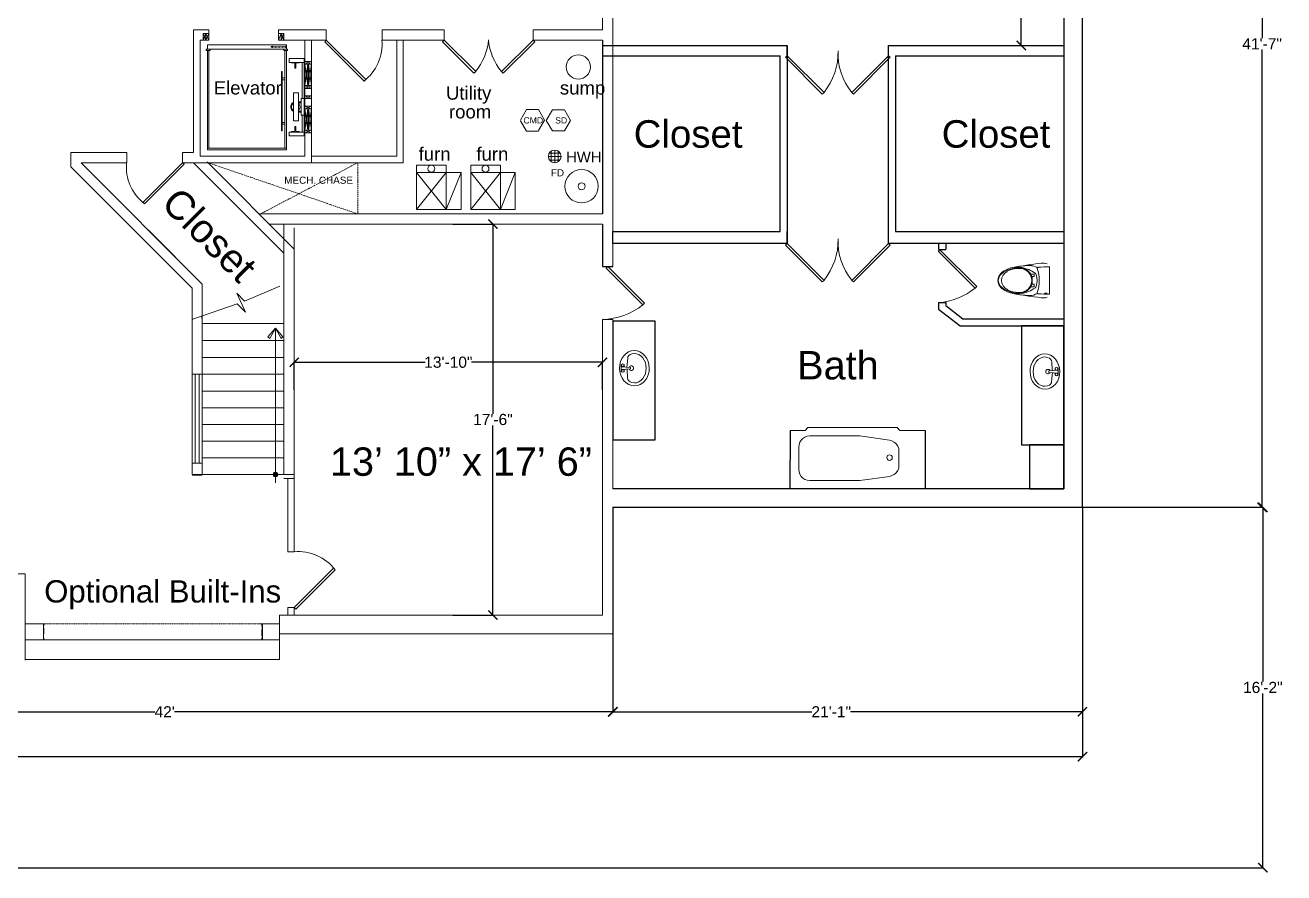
# Model space of a CAD drawing. Header units: inches. Extents: x 38 to 8673, y 1 to 7200.
# Drawn here: x 1551 to 2228, y 3336 to 3793 of the extents above; entities that cross this region are included whole.
import ezdxf

# ---------------------------------------------------------------- set-up
doc = ezdxf.new("R2010")
doc.units = ezdxf.units.IN
doc.header["$MEASUREMENT"] = 0
doc.linetypes.add('ACAD_ISO02W100', pattern=[15, 12, -3])
doc.layers.add('PDF_Layer 2', color=7, linetype='Continuous', true_color=0x221f1f)
doc.styles.add('PDF Arial', font='arial.ttf')
doc.styles.get("Standard").update_dxf_attribs({"font": 'arial.ttf'})
doc.dimstyles.get("Standard").update_dxf_attribs({"dimtxt": 6, "dimasz": 5, "dimexe": 0.18, "dimexo": 0.0625, "dimgap": 0.09, "dimtad": 0, "dimtih": 1, "dimtoh": 1, "dimdec": 0, "dimzin": 0, "dimdsep": 46, "dimlunit": 4, "dimtxsty": 'Standard', "dimblk": 'ARCHTICK', "dimcen": 0.09, "dimclrd": 3, "dimclre": 3, "dimclrt": 1, "dimadec": 0, "dimazin": 0, "dimtfac": 1, "dimtdec": 0, "dimtofl": 0, "dimtmove": 0, "dimatfit": 3, "dimfxl": 100, "dimtolj": 1, "dimtzin": 0, "dimarcsym": 0})

# ---------------------------------------------------------------- blocks, each defined once
blk = doc.blocks.new('_ArchTick')
at = {"color": 0, "linetype": 'ByBlock', "const_width": 0.15}
blk.add_lwpolyline([(-0.5, -0.5), (0.5, 0.5)], dxfattribs=at)
blk = doc.blocks.new('*D119')
at = {"layer": 'Defpoints', "color": 0, "transparency": 16777216}
for p in [(2048.91, 4024.98), (2087.1, 4024.98), (2048.91, 3781.63)]:
    blk.add_point(p, dxfattribs=at)
at = {"layer": 'PDF_Layer 2', "color": 3, "lineweight": -2, "transparency": 16777216}
for p, q in [((2048.97, 4024.98), (2087.28, 4024.98)), ((2087.1, 4024.98), (2087.1, 3906.46)), ((2087.1, 3781.63), (2087.1, 3900.15)), ((2048.97, 3781.63), (2087.28, 3781.63))]:
    blk.add_line(p, q, dxfattribs=at)
at = {"layer": 'PDF_Layer 2', "color": 3, "lineweight": -2, "transparency": 16777216, "xscale": 5, "yscale": 5, "zscale": 5}
for p, rotation in [((2087.1, 4024.98), 90), ((2087.1, 3781.63), 270)]:
    blk.add_blockref('_ArchTick', p, dxfattribs=dict(at, rotation=rotation))
at = {"layer": 'PDF_Layer 2', "color": 1, "transparency": 16777216, "insert": (2087.1, 3903.31), "char_height": 6, "attachment_point": 5}
blk.add_mtext('\\A1;20\'-3"', dxfattribs=at)
blk = doc.blocks.new('*D120')
at = {"layer": 'Defpoints', "color": 0, "transparency": 16777216}
for p in [(1861.53, 3611.06), (1695.53, 3596.22), (1861.53, 3596.22)]:
    blk.add_point(p, dxfattribs=at)
at = {"layer": 'PDF_Layer 2', "color": 3, "lineweight": -2, "transparency": 16777216}
for p, q in [((1695.53, 3596.29), (1695.53, 3611.24)), ((1695.53, 3611.06), (1766.08, 3611.06)), ((1861.53, 3611.06), (1790.97, 3611.06)), ((1861.53, 3596.29), (1861.53, 3611.24))]:
    blk.add_line(p, q, dxfattribs=at)
at = {"layer": 'PDF_Layer 2', "color": 3, "lineweight": -2, "transparency": 16777216, "xscale": 5, "yscale": 5, "zscale": 5, "rotation": 180}
blk.add_blockref('_ArchTick', (1695.53, 3611.06), dxfattribs=at)
at = {"layer": 'PDF_Layer 2', "color": 3, "lineweight": -2, "transparency": 16777216, "xscale": 5, "yscale": 5, "zscale": 5}
blk.add_blockref('_ArchTick', (1861.53, 3611.06), dxfattribs=at)
at = {"layer": 'PDF_Layer 2', "color": 1, "transparency": 16777216, "insert": (1778.53, 3611.06), "char_height": 6, "attachment_point": 5}
blk.add_mtext('\\A1;13\'-10"', dxfattribs=at)
blk = doc.blocks.new('*D121')
at = {"layer": 'Defpoints', "color": 0, "transparency": 16777216}
for p in [(1780.81, 3685.46), (1780.81, 3474.98), (1802.52, 3474.98)]:
    blk.add_point(p, dxfattribs=at)
at = {"layer": 'PDF_Layer 2', "color": 3, "lineweight": -2, "transparency": 16777216}
for p, q in [((1780.87, 3685.46), (1802.7, 3685.46)), ((1802.52, 3685.46), (1802.52, 3583.38)), ((1802.52, 3474.98), (1802.52, 3577.07)), ((1780.87, 3474.98), (1802.7, 3474.98))]:
    blk.add_line(p, q, dxfattribs=at)
at = {"layer": 'PDF_Layer 2', "color": 3, "lineweight": -2, "transparency": 16777216, "xscale": 5, "yscale": 5, "zscale": 5}
for p, rotation in [((1802.52, 3685.46), 90), ((1802.52, 3474.98), 270)]:
    blk.add_blockref('_ArchTick', p, dxfattribs=dict(at, rotation=rotation))
at = {"layer": 'PDF_Layer 2', "color": 1, "transparency": 16777216, "insert": (1802.52, 3580.22), "char_height": 6, "attachment_point": 5}
blk.add_mtext('\\A1;17\'-6"', dxfattribs=at)
blk = doc.blocks.new('*D122')
at = {"layer": 'Defpoints', "color": 0, "transparency": 16777216}
for p in [(1362.96, 3464.98), (1867.17, 3464.92), (1867.17, 3422.91)]:
    blk.add_point(p, dxfattribs=at)
at = {"layer": 'PDF_Layer 2', "color": 3, "lineweight": -2, "transparency": 16777216}
for p, q in [((1362.96, 3464.92), (1362.96, 3422.73)), ((1867.17, 3464.86), (1867.17, 3422.73)), ((1362.96, 3422.91), (1620.44, 3422.91)), ((1867.17, 3422.91), (1631.04, 3422.91))]:
    blk.add_line(p, q, dxfattribs=at)
at = {"layer": 'PDF_Layer 2', "color": 3, "lineweight": -2, "transparency": 16777216, "xscale": 5, "yscale": 5, "zscale": 5, "rotation": 180}
blk.add_blockref('_ArchTick', (1362.96, 3422.91), dxfattribs=at)
at = {"layer": 'PDF_Layer 2', "color": 3, "lineweight": -2, "transparency": 16777216, "xscale": 5, "yscale": 5, "zscale": 5}
blk.add_blockref('_ArchTick', (1867.17, 3422.91), dxfattribs=at)
at = {"layer": 'PDF_Layer 2', "color": 1, "transparency": 16777216, "insert": (1625.74, 3422.91), "char_height": 6, "attachment_point": 5}
blk.add_mtext("\\A1;42'", dxfattribs=at)
blk = doc.blocks.new('*D123')
at = {"layer": 'Defpoints', "color": 0, "transparency": 16777216}
for p in [(1867.05, 3532.98), (2120.03, 3533), (2120.03, 3422.91)]:
    blk.add_point(p, dxfattribs=at)
at = {"layer": 'PDF_Layer 2', "color": 3, "lineweight": -2, "transparency": 16777216}
for p, q in [((1867.05, 3532.92), (1867.05, 3422.73)), ((2120.03, 3532.93), (2120.03, 3422.73)), ((1867.05, 3422.91), (1974.29, 3422.91)), ((2120.03, 3422.91), (1995.18, 3422.91))]:
    blk.add_line(p, q, dxfattribs=at)
at = {"layer": 'PDF_Layer 2', "color": 3, "lineweight": -2, "transparency": 16777216, "xscale": 5, "yscale": 5, "zscale": 5, "rotation": 180}
blk.add_blockref('_ArchTick', (1867.05, 3422.91), dxfattribs=at)
at = {"layer": 'PDF_Layer 2', "color": 3, "lineweight": -2, "transparency": 16777216, "xscale": 5, "yscale": 5, "zscale": 5}
blk.add_blockref('_ArchTick', (2120.03, 3422.91), dxfattribs=at)
at = {"layer": 'PDF_Layer 2', "color": 1, "transparency": 16777216, "insert": (1984.73, 3422.91), "char_height": 6, "attachment_point": 5}
blk.add_mtext('\\A1;21\'-1"', dxfattribs=at)
blk = doc.blocks.new('*D113')
at = {"layer": 'Defpoints', "color": 0, "transparency": 16777216}
for p in [(2120.03, 3532.98), (1103.74, 3417.47), (2120.03, 3398.73)]:
    blk.add_point(p, dxfattribs=at)
at = {"layer": 'PDF_Layer 2', "color": 3, "lineweight": -2, "transparency": 16777216}
for p, q in [((2120.03, 3532.92), (2120.03, 3398.55)), ((1103.74, 3417.4), (1103.74, 3398.55)), ((1103.74, 3398.73), (1462.14, 3398.73)), ((2120.03, 3398.73), (1482.93, 3398.73))]:
    blk.add_line(p, q, dxfattribs=at)
at = {"layer": 'PDF_Layer 2', "color": 3, "lineweight": -2, "transparency": 16777216, "xscale": 5, "yscale": 5, "zscale": 5, "rotation": 180}
blk.add_blockref('_ArchTick', (1103.74, 3398.73), dxfattribs=at)
at = {"layer": 'PDF_Layer 2', "color": 3, "lineweight": -2, "transparency": 16777216, "xscale": 5, "yscale": 5, "zscale": 5}
blk.add_blockref('_ArchTick', (2120.03, 3398.73), dxfattribs=at)
at = {"layer": 'PDF_Layer 2', "color": 1, "transparency": 16777216, "insert": (1472.54, 3398.73), "char_height": 6, "attachment_point": 5}
blk.add_mtext('\\A1;84\'-8"', dxfattribs=at)
blk = doc.blocks.new('*D114')
at = {"layer": 'Defpoints', "color": 0, "transparency": 16777216}
for p in [(2120.03, 4031.98), (2216.78, 4031.98), (2120.03, 3533)]:
    blk.add_point(p, dxfattribs=at)
at = {"layer": 'PDF_Layer 2', "color": 3, "lineweight": -2, "transparency": 16777216}
for p, q in [((2120.09, 4031.98), (2216.96, 4031.98)), ((2216.78, 4031.98), (2216.78, 3785.59)), ((2216.78, 3533), (2216.78, 3779.39)), ((2120.09, 3533), (2216.96, 3533))]:
    blk.add_line(p, q, dxfattribs=at)
at = {"layer": 'PDF_Layer 2', "color": 3, "lineweight": -2, "transparency": 16777216, "xscale": 5, "yscale": 5, "zscale": 5}
for p, rotation in [((2216.78, 4031.98), 90), ((2216.78, 3533), 270)]:
    blk.add_blockref('_ArchTick', p, dxfattribs=dict(at, rotation=rotation))
at = {"layer": 'PDF_Layer 2', "color": 1, "transparency": 16777216, "insert": (2216.78, 3782.49), "char_height": 6, "attachment_point": 5}
blk.add_mtext('\\A1;41\'-7"', dxfattribs=at)
blk = doc.blocks.new('*D115')
at = {"layer": 'Defpoints', "color": 0, "transparency": 16777216}
for p in [(2120.03, 3533), (2217.16, 3533), (1362.96, 3338.99)]:
    blk.add_point(p, dxfattribs=at)
at = {"layer": 'PDF_Layer 2', "color": 3, "lineweight": -2, "transparency": 16777216}
for p, q in [((2120.09, 3533), (2217.34, 3533)), ((2217.16, 3533), (2217.16, 3439.14)), ((2217.16, 3338.99), (2217.16, 3432.84)), ((1363.03, 3338.99), (2217.34, 3338.99))]:
    blk.add_line(p, q, dxfattribs=at)
at = {"layer": 'PDF_Layer 2', "color": 3, "lineweight": -2, "transparency": 16777216, "xscale": 5, "yscale": 5, "zscale": 5}
for p, rotation in [((2217.16, 3533), 90), ((2217.16, 3338.99), 270)]:
    blk.add_blockref('_ArchTick', p, dxfattribs=dict(at, rotation=rotation))
at = {"layer": 'PDF_Layer 2', "color": 1, "transparency": 16777216, "insert": (2217.16, 3435.99), "char_height": 6, "attachment_point": 5}
blk.add_mtext('\\A1;16\'-2"', dxfattribs=at)

msp = doc.modelspace()

# ---------------------------------------------------------------- linework, layer by layer
at = {"color": 18, "true_color": 0x000000}
for p, q in [((2120.03, 3532.98), (2120.01, 4039.1)), ((2110.01, 3986.1), (2110.01, 3668.89)), ((1861.53, 3781.63), (1961.02, 3781.63)), ((1861.53, 3776.11), (1957.29, 3776.11)), ((1961.02, 3776.11), (1961.02, 3781.63)), ((2015.58, 3776.11), (2015.58, 3781.63)), ((2015.58, 3781.63), (2110.01, 3781.63)), ((2019.3, 3776.11), (2110.01, 3776.11)), ((1961.02, 3675), (1961.02, 3681.45)), ((2015.58, 3675), (2015.58, 3681.45)), ((2042.42, 3675), (2042.42, 3671.72)), ((2046.39, 3675), (2046.39, 3671.72)), ((2042.42, 3671.72), (2046.39, 3671.72)), ((2110.01, 3668.89), (2110.01, 3542.98)), ((2042.42, 3643.15), (2046.39, 3643.15)), ((2042.42, 3643.15), (2042.42, 3639.66)), ((2046.39, 3643.15), (2046.39, 3641.61)), ((2046.39, 3641.61), (2055.55, 3634.51)), ((2042.42, 3639.66), (2054.1, 3630.6)), ((2055.55, 3634.51), (2110.01, 3634.51)), ((2054.1, 3630.6), (2110.01, 3630.6)), ((1962.69, 3574.34), (1962.51, 3542.98)), ((2035.27, 3574.29), (2035.27, 3542.98)), ((2110.01, 3542.98), (1867.05, 3542.98)), ((2031.66, 3542.98), (1962.51, 3542.98)), ((1867.05, 3532.98), (2120.03, 3532.98))]:
    msp.add_line(p, q, dxfattribs=at)
for points in [[(1957.29, 3781.63), (1961.02, 3781.63), (1961.02, 3675), (1957.29, 3675)], [(1957.29, 3681.45), (1957.29, 3776.11)], [(2019.3, 3675), (2015.58, 3675), (2015.58, 3781.63), (2019.3, 3781.63)], [(2019.3, 3776.11), (2019.3, 3681.45)], [(1961.02, 3675), (1867.05, 3675), (1867.05, 3681.45), (1957.29, 3681.45)], [(2019.3, 3681.45), (2110.01, 3681.45), (2110.01, 3675), (2015.58, 3675)]]:
    msp.add_lwpolyline(points, dxfattribs=at)
for points in [[(1889.93, 3633.27), (1867.05, 3633.27), (1867.05, 3569.26), (1889.93, 3569.26)], [(2110.01, 3630.6), (2087.12, 3630.6), (2087.12, 3566.6), (2110.01, 3566.6)], [(2110.01, 3566.6), (2091.48, 3566.6), (2091.48, 3542.98), (2110.01, 3542.98)]]:
    msp.add_lwpolyline(points, close=True, dxfattribs=at)
at = {"layer": 'PDF_Layer 2', "color": 18, "true_color": 0x000000}
for p, q in [((1861.53, 3784.5), (1861.53, 3690.9)), ((1861.53, 3685.46), (1861.53, 3662.65)), ((2042.42, 3670.73), (2043.3, 3671.61)), ((1861.53, 3662.65), (1867.04, 3662.65)), ((1863.5, 3661.76), (1864.38, 3662.64)), ((1867.04, 3662.65), (1867.05, 3663.01)), ((1678.18, 3470.26), (1678.18, 3461.58))]:
    msp.add_line(p, q, dxfattribs=at)
at = {"layer": 'PDF_Layer 2', "color": 18, "lineweight": 0, "true_color": 0x000000}
for p, q in [((2102.2, 3662.46), (2102.2, 3647.68)), ((2026.17, 3574.34), (2035.27, 3574.29)), ((1687.53, 3474.98), (1687.53, 3450.98)), ((1560.41, 3470.26), (1550.63, 3470.26)), ((1560.41, 3461.6), (1560.41, 3470.26))]:
    msp.add_line(p, q, dxfattribs=at)
for points in [[(1861.53, 3790.02), (1861.53, 3880.84)], [(1712.81, 3784.51), (1712.81, 3790.02), (1687.05, 3790.02), (1687.05, 3784.51), (1687.05, 3790.02), (1711.77, 3790.02)], [(1774.57, 3790.02), (1742.81, 3790.02), (1776.25, 3790.02), (1776.25, 3784.51)], [(1742.81, 3790.02), (1742.81, 3784.51)], [(1773.53, 3790.02), (1743.77, 3790.02), (1775.29, 3790.02)], [(1828.25, 3784.5), (1824.25, 3784.5), (1824.25, 3790.02), (1861.53, 3790.02)], [(1754.25, 3718.5), (1635.29, 3718.5), (1641.29, 3718.5), (1704.81, 3718.5), (1704.81, 3784.5)], [(1646.49, 3784.5), (1648.01, 3788.02), (1648.01, 3784.5), (1646.49, 3784.5), (1646.49, 3788.02), (1648.01, 3788.02), (1649.53, 3784.5), (1644.81, 3784.5), (1644.81, 3722.02), (1701.29, 3722.02), (1701.29, 3784.5), (1687.05, 3784.5), (1688.49, 3788.02), (1688.49, 3784.5), (1687.05, 3784.5), (1687.05, 3788.02), (1688.49, 3788.02), (1690, 3784.5)], [(1646.49, 3788.02), (1648.01, 3784.51)], [(1712.81, 3784.5), (1687.05, 3784.5), (1711.77, 3784.5)], [(1690.01, 3788.02), (1688.49, 3788.02), (1688.49, 3784.51), (1690.01, 3784.51), (1690.01, 3788.02), (1688.49, 3784.51)], [(1701.29, 3784.5), (1701.29, 3722.02)], [(1704.81, 3782.9), (1704.81, 3722.02), (1750.81, 3722.02), (1750.81, 3784.51), (1750.81, 3722.02), (1704.81, 3722.02)], [(1742.81, 3784.5), (1776.25, 3784.5)], [(1743.77, 3784.5), (1775.29, 3784.5)], [(1829.29, 3784.5), (1825.29, 3784.5), (1861.53, 3784.5)], [(1648.81, 3782.02), (1691.29, 3782.02)], [(1648.81, 3779.7), (1648.81, 3782.02)], [(1650.17, 3779.7), (1689.93, 3779.7), (1691.93, 3779.7), (1691.93, 3778.98), (1689.93, 3778.98), (1689.93, 3779.7)], [(1684.01, 3780.74), (1684.33, 3780.9), (1685.69, 3780.58), (1686.49, 3780.9), (1687.37, 3780.58), (1688.25, 3780.9), (1689.13, 3780.58), (1690.01, 3780.9), (1690.81, 3780.58), (1691.05, 3780.74), (1691.05, 3780.98), (1690.81, 3781.14), (1690.01, 3780.9), (1689.13, 3781.14), (1688.25, 3780.9), (1687.37, 3781.14), (1686.49, 3780.9), (1685.69, 3781.14), (1684.33, 3780.9), (1684.01, 3780.98)], [(1691.29, 3779.7), (1691.29, 3782.02)], [(1703.29, 3760.02), (1704.81, 3771.46), (1703.29, 3771.46), (1703.29, 3760.02), (1704.81, 3760.02), (1704.81, 3771.46), (1701.29, 3771.46), (1701.29, 3772.98), (1704.81, 3772.98), (1704.81, 3771.46), (1701.29, 3772.98)], [(1704.81, 3772.98), (1701.29, 3771.46), (1702.81, 3760.02)], [(1703.29, 3771.46), (1704.81, 3760.02), (1701.29, 3758.51)], [(1701.29, 3760.02), (1702.81, 3771.46), (1701.29, 3771.46), (1701.29, 3760.02), (1702.81, 3760.02), (1702.81, 3771.46)], [(1702.97, 3771.46), (1702.97, 3760.02)], [(1703.13, 3771.46), (1703.13, 3760.02)], [(1641.29, 3728.66), (1641.29, 3761.38)], [(1704.81, 3758.5), (1701.29, 3758.5), (1701.29, 3760.02), (1704.81, 3760.02), (1704.81, 3758.5), (1701.29, 3760.02)], [(1704.81, 3752.98), (1701.29, 3752.98), (1701.29, 3754.5), (1704.81, 3754.5), (1704.81, 3752.98), (1701.29, 3754.5)], [(1704.81, 3754.5), (1701.29, 3752.98)], [(1703.29, 3736.02), (1704.81, 3747.46), (1703.29, 3747.46), (1703.29, 3736.02), (1704.81, 3736.02), (1704.81, 3747.46), (1701.29, 3747.46), (1701.29, 3748.98), (1704.81, 3748.98), (1704.81, 3747.46), (1701.29, 3748.98)], [(1704.81, 3748.98), (1701.29, 3747.46), (1702.81, 3736.02)], [(1703.29, 3747.46), (1704.81, 3736.02), (1701.29, 3734.51)], [(1701.29, 3736.02), (1702.81, 3747.46), (1701.29, 3747.46), (1701.29, 3736.02), (1702.81, 3736.02), (1702.81, 3747.46)], [(1702.97, 3747.46), (1702.97, 3736.02)], [(1703.13, 3747.46), (1703.13, 3736.02)], [(1827.13, 3735.86), (1830.33, 3741.46), (1827.13, 3747.07), (1820.65, 3747.07), (1817.45, 3741.46)], [(1704.81, 3734.5), (1701.29, 3734.5), (1701.29, 3736.02), (1704.81, 3736.02), (1704.81, 3734.5), (1701.29, 3736.02)], [(1817.34, 3741.1), (1820.62, 3735.5), (1827.1, 3735.5)], [(1616.81, 3674.67), (1640.57, 3650.9), (1575.21, 3716.18), (1575.21, 3724.02), (1605.29, 3724.02)], [(1616.81, 3682.42), (1646.01, 3653.14), (1580.73, 3718.5), (1605.29, 3718.5), (1605.29, 3724.02)], [(1635.29, 3724.02), (1641.29, 3724.02)], [(1635.29, 3718.5), (1635.29, 3724.02)], [(1635.29, 3720.98), (1635.29, 3721.46)], [(1839.21, 3721.86), (1832.41, 3721.86)], [(1838.65, 3723.7), (1832.97, 3723.7)], [(1833.93, 3719.06), (1833.93, 3724.66)], [(1835.85, 3718.5), (1835.85, 3725.22)], [(1837.69, 3719.06), (1837.69, 3724.66)], [(1777.37, 3693.3), (1785.37, 3713.3), (1785.37, 3693.3), (1761.37, 3693.3), (1761.37, 3717.14), (1777.37, 3717.14), (1777.37, 3693.3), (1761.37, 3713.3), (1785.37, 3713.3)], [(1806.57, 3693.3), (1814.57, 3713.3), (1814.57, 3693.3), (1790.57, 3693.3), (1790.57, 3717.14), (1806.57, 3717.14), (1806.57, 3693.3), (1790.57, 3713.3), (1814.57, 3713.3)], [(1838.65, 3719.94), (1832.97, 3719.94)], [(1777.37, 3713.3), (1761.37, 3693.3)], [(1806.57, 3713.3), (1790.57, 3693.3)], [(1676.57, 3690.9), (1727.05, 3690.9)], [(1677.45, 3690.9), (1678.09, 3691.3), (1677.45, 3690.9), (1727.05, 3690.9)], [(1678.17, 3687.62), (1678.17, 3687.62)], [(1678.17, 3687.62), (1678.17, 3687.62)], [(1818.41, 3690.9), (1830.73, 3690.9), (1819.45, 3690.9)], [(1700.09, 3685.46), (1861.53, 3685.46), (1682.09, 3685.46)], [(1690.01, 3548.58), (1695.53, 3548.58), (1695.53, 3683.46), (1695.53, 3508.98), (1692.01, 3508.98), (1692.01, 3548.58)], [(2062.26, 3650.89), (2042.42, 3670.73)], [(2043.3, 3671.61), (2063.14, 3651.85), (2062.25, 3650.89)], [(1883.34, 3641.92), (1863.5, 3661.76)], [(1864.38, 3662.64), (1884.22, 3642.88), (1883.34, 3641.92)], [(1695.53, 3550.58), (1690.01, 3550.58), (1690.01, 3632.02), (1690.01, 3550.58), (1646.01, 3550.58), (1640.49, 3550.58), (1646.01, 3550.58), (1646.01, 3653.14), (1646.01, 3550.58)], [(1664.81, 3642.5), (1669.21, 3638.02), (1664.57, 3648.18), (1668.81, 3643.94), (1687.85, 3652.02)], [(2099.58, 3648.23), (2100.94, 3648.23)], [(1640.41, 3634.1), (1664.81, 3642.51)], [(1861.53, 3474.98), (1861.53, 3634.06)], [(1867.05, 3634.01), (1861.62, 3634.01)], [(1867.05, 3634.01), (1867.05, 3542.98)], [(1646.01, 3632.02), (1690.01, 3632.02)], [(1685.37, 3629.46), (1685.37, 3546.18)], [(1646.01, 3622.82), (1690.01, 3622.82)], [(1646.01, 3613.54), (1690.01, 3613.54)], [(1640.49, 3610.34), (1640.49, 3598.82)], [(1640.49, 3605.23), (1640.49, 3607.86)], [(1690.01, 3609.07), (1690.01, 3598.83)], [(1690.01, 3600.02), (1690.01, 3607.86)], [(1867.05, 3607.07), (1867.05, 3596.83)], [(1640.62, 3604.58), (1645.88, 3604.58)], [(1642.17, 3604.32), (1642.17, 3556.71)], [(1644.33, 3604.32), (1644.33, 3556.71)], [(1646.01, 3604.58), (1690.01, 3604.58)], [(1646.01, 3595.54), (1690.01, 3595.54)], [(1646.01, 3586.58), (1690.01, 3586.58)], [(1640.49, 3555.07), (1640.49, 3573.3)], [(1646.01, 3577.54), (1690.01, 3577.54)], [(1962.69, 3574.34), (1970.73, 3574.34), (1972.17, 3575.86), (2020.17, 3575.86), (2021.69, 3574.34), (2026.17, 3574.34)], [(1966.17, 3574.34), (1970.73, 3574.34), (1972.17, 3575.86), (2020.17, 3575.86), (2021.69, 3574.34), (2026.17, 3574.34)], [(1646.01, 3568.58), (1690.01, 3568.58)], [(1646.01, 3559.54), (1690.01, 3559.54)], [(1640.53, 3550.52), (1645.97, 3550.52)], [(1640.62, 3550.26), (1645.88, 3550.26)], [(2088.89, 3542.98), (2087.13, 3542.98)], [(1867.05, 3532.98), (1867.05, 3464.92)], [(1695.53, 3508.98), (1695.53, 3508.98)], [(1550.63, 3497.21), (1546.3, 3497.21)], [(1550.63, 3464.65), (1550.63, 3497.21)], [(1692.01, 3474.98), (1692.01, 3478.98), (1695.53, 3478.98), (1695.53, 3474.98)], [(1861.53, 3474.98), (1687.53, 3474.98), (1687.53, 3474.98)], [(1550.63, 3450.67), (1550.63, 3464.65)], [(1560.6, 3469.26), (1560.6, 3470.26), (1561.6, 3470.26)], [(1560.6, 3464.82), (1560.6, 3468.15)], [(1677, 3470.26), (1678, 3470.26), (1678, 3469.26)], [(1678, 3467.04), (1678, 3463.71)], [(1687.53, 3470.26), (1678.18, 3470.26)], [(1867.17, 3464.92), (1867.17, 3464.92), (1687.53, 3464.94)], [(1687.53, 3461.58), (1550.63, 3461.58)], [(1561.6, 3461.6), (1560.6, 3461.6), (1560.6, 3462.6)], [(1678, 3462.6), (1678, 3461.6), (1677, 3461.6)], [(1687.53, 3450.98), (1550.63, 3450.97)]]:
    msp.add_lwpolyline(points, dxfattribs=at)
for points in [[(1867.05, 3663.01), (1867.05, 3880.84), (1867.05, 3844.51), (1867.05, 3880.84)], [(1867.05, 3663.01), (1867.05, 3879.56), (1867.05, 3844.66), (1867.05, 3879.56)], [(1641.29, 3724.18), (1641.29, 3790.02), (1649.53, 3790.02), (1649.53, 3784.5), (1644.81, 3784.5), (1649.53, 3784.5), (1649.53, 3790.02), (1641.29, 3790.02)], [(1649.53, 3788.02), (1648.01, 3788.02), (1648.01, 3784.51), (1649.53, 3784.51), (1648.01, 3784.5)], [(1711.93, 3783.62), (1733.13, 3762.42), (1734.01, 3763.31), (1712.81, 3784.5)], [(1754.25, 3784.5), (1754.25, 3718.5)], [(1793.29, 3767.54), (1776.25, 3784.5), (1775.37, 3783.62), (1792.33, 3766.67)], [(1807.21, 3767.54), (1824.17, 3784.5), (1825.05, 3783.62), (1808.09, 3766.67)], [(1650.17, 3779.7), (1648.17, 3779.7), (1648.17, 3778.98), (1650.17, 3778.98)], [(1648.81, 3726.26), (1649.53, 3726.26), (1649.53, 3778.98), (1648.81, 3778.98)], [(1683.77, 3780.98), (1683.13, 3780.98), (1683.13, 3780.74), (1683.77, 3780.74)], [(1683.77, 3781.3), (1684, 3781.3), (1684, 3780.43), (1683.77, 3780.43)], [(1691.29, 3726.26), (1690.49, 3726.26), (1690.49, 3778.98), (1691.29, 3778.98)], [(1691.29, 3781.3), (1691.05, 3781.3), (1691.05, 3780.43), (1691.29, 3780.43)], [(1980.86, 3756.27), (1961.02, 3776.11), (1960.14, 3775.23), (1979.9, 3755.39)], [(1995.74, 3756.27), (2015.58, 3776.11), (2016.46, 3775.23), (1996.7, 3755.39)], [(1700.81, 3772.5), (1692.81, 3772.5), (1692.81, 3774.5), (1700.81, 3774.5)], [(1694.01, 3772.5), (1694.01, 3772.26), (1695.85, 3772.02), (1695.85, 3769.46), (1696.33, 3769.46), (1696.33, 3772.02), (1698.17, 3772.26), (1698.17, 3772.5)], [(1700.81, 3772.5), (1699.77, 3772.5), (1699.77, 3752.98), (1700.81, 3752.98)], [(1702.81, 3771.46), (1703.29, 3771.46), (1703.29, 3760.02), (1702.81, 3760.02)], [(1688.65, 3767.62), (1689.05, 3767.62), (1689.05, 3735.62), (1688.65, 3735.62)], [(1689.05, 3763.14), (1690.49, 3763.14), (1690.49, 3764.1), (1689.05, 3764.1)], [(1695.05, 3740.98), (1697.77, 3740.98), (1697.77, 3756.02), (1695.05, 3756.02)], [(1699.29, 3750.74), (1697.77, 3750.74), (1697.77, 3751.23), (1699.29, 3751.23)], [(1699.29, 3744.02), (1700.81, 3744.02), (1700.81, 3752.98), (1699.29, 3752.98)], [(1699.29, 3746.26), (1697.77, 3746.26), (1697.77, 3745.7), (1699.29, 3745.7)], [(1700.81, 3744.02), (1699.77, 3744.02), (1699.77, 3734.98), (1700.81, 3734.98)], [(1702.81, 3747.46), (1703.29, 3747.46), (1703.29, 3736.02), (1702.81, 3736.02)], [(1841.05, 3735.7), (1844.25, 3741.3), (1841.05, 3746.9), (1834.57, 3746.9), (1831.28, 3741.3), (1834.57, 3735.7)], [(1689.05, 3740.1), (1690.49, 3740.1), (1690.49, 3739.15), (1689.05, 3739.15)], [(1700.81, 3734.98), (1692.81, 3734.98), (1692.81, 3732.98), (1700.81, 3732.98)], [(1694.01, 3734.98), (1694.01, 3735.22), (1695.85, 3735.46), (1695.85, 3738.02), (1696.33, 3738.02), (1696.33, 3735.46), (1698.17, 3735.22), (1698.17, 3734.98)], [(1648.81, 3725.46), (1691.29, 3725.46), (1691.29, 3726.26), (1648.81, 3726.26)], [(1636.17, 3717.62), (1614.97, 3696.42), (1614.09, 3697.3), (1635.29, 3718.5)], [(1690.01, 3669.78), (1641.29, 3718.5)], [(1695.53, 3672.02), (1648.65, 3718.9)], [(1649.85, 3718.18), (1649.05, 3718.5)], [(1650.89, 3717.86), (1650.17, 3718.1)], [(1652.01, 3717.46), (1651.29, 3717.7)], [(1653.05, 3717.14), (1652.33, 3717.38)], [(1654.09, 3716.74), (1653.37, 3716.98)], [(1655.13, 3716.42), (1654.49, 3716.66)], [(1656.25, 3716.02), (1655.53, 3716.26)], [(1657.29, 3715.7), (1656.57, 3715.94)], [(1658.33, 3715.3), (1657.69, 3715.54)], [(1659.45, 3714.98), (1658.73, 3715.22)], [(1660.49, 3714.58), (1659.77, 3714.82)], [(1722.17, 3714.51), (1722.89, 3714.82)], [(1723.21, 3714.98), (1723.85, 3715.38)], [(1724.17, 3715.55), (1724.81, 3715.86)], [(1725.21, 3716.11), (1725.85, 3716.42)], [(1726.17, 3716.58), (1726.81, 3716.9)], [(1727.13, 3717.14), (1727.85, 3717.46)], [(1728.17, 3717.62), (1728.81, 3718.02)], [(1729.13, 3718.18), (1729.77, 3718.5), (1729.77, 3717.86), (1729.77, 3718.5)], [(1729.77, 3716.74), (1729.77, 3717.46)], [(1729.77, 3715.62), (1729.77, 3716.34)], [(1729.77, 3714.5), (1729.77, 3715.22)], [(1661.53, 3714.18), (1660.81, 3714.5)], [(1662.65, 3713.86), (1661.93, 3714.1)], [(1663.69, 3713.46), (1662.97, 3713.7)], [(1664.73, 3713.14), (1664.01, 3713.38)], [(1665.85, 3712.74), (1665.13, 3712.98)], [(1666.89, 3712.42), (1666.17, 3712.66)], [(1667.93, 3712.02), (1667.21, 3712.26)], [(1668.97, 3711.7), (1668.33, 3711.94)], [(1670.09, 3711.3), (1669.37, 3711.54)], [(1671.13, 3710.98), (1670.41, 3711.22)], [(1672.17, 3710.58), (1671.53, 3710.82)], [(1673.29, 3710.26), (1672.57, 3710.5)], [(1674.33, 3709.86), (1673.61, 3710.1)], [(1675.37, 3709.46), (1674.65, 3709.7)], [(1676.49, 3709.14), (1675.77, 3709.38)], [(1677.53, 3708.74), (1676.81, 3708.98)], [(1678.57, 3708.42), (1677.85, 3708.66)], [(1679.69, 3708.02), (1678.97, 3708.26)], [(1680.73, 3707.7), (1680.01, 3707.94)], [(1709.21, 3707.71), (1709.93, 3708.02)], [(1710.25, 3708.18), (1710.89, 3708.58)], [(1711.21, 3708.74), (1711.93, 3709.06)], [(1712.25, 3709.22), (1712.89, 3709.62)], [(1713.21, 3709.79), (1713.93, 3710.1)], [(1714.25, 3710.34), (1714.89, 3710.66)], [(1715.21, 3710.83), (1715.85, 3711.14)], [(1716.25, 3711.38), (1716.89, 3711.7)], [(1717.21, 3711.86), (1717.85, 3712.26)], [(1718.17, 3712.42), (1718.89, 3712.74)], [(1719.21, 3712.9), (1719.85, 3713.3)], [(1720.17, 3713.46), (1720.89, 3713.78)], [(1721.21, 3713.94), (1721.85, 3714.34)], [(1729.77, 3713.3), (1729.77, 3714.1)], [(1729.77, 3712.18), (1729.77, 3712.98)], [(1729.77, 3711.07), (1729.77, 3711.86)], [(1729.77, 3709.95), (1729.77, 3710.74)], [(1729.77, 3708.82), (1729.77, 3709.62)], [(1729.77, 3707.7), (1729.77, 3708.5)], [(1681.77, 3707.3), (1681.05, 3707.54)], [(1682.81, 3706.98), (1682.17, 3707.22)], [(1683.93, 3706.58), (1683.21, 3706.82)], [(1684.97, 3706.26), (1684.25, 3706.5)], [(1686.01, 3705.86), (1685.37, 3706.1)], [(1687.13, 3705.46), (1686.41, 3705.78)], [(1688.17, 3705.14), (1687.45, 3705.38)], [(1689.21, 3704.74), (1688.49, 3704.98)], [(1690.33, 3704.42), (1689.61, 3704.66)], [(1691.37, 3704.02), (1690.65, 3704.26)], [(1692.41, 3703.71), (1691.69, 3703.95)], [(1693.53, 3703.3), (1692.81, 3703.54)], [(1694.57, 3702.99), (1693.85, 3703.23)], [(1695.61, 3702.58), (1694.89, 3702.82)], [(1696.73, 3702.26), (1696.01, 3702.5)], [(1696.33, 3700.91), (1696.97, 3701.23)], [(1697.77, 3701.86), (1697.05, 3702.1)], [(1697.29, 3701.38), (1697.93, 3701.79)], [(1698.81, 3701.55), (1698.09, 3701.79)], [(1698.33, 3701.95), (1698.97, 3702.26)], [(1699.85, 3701.14), (1699.21, 3701.38)], [(1699.29, 3702.42), (1699.93, 3702.82)], [(1700.25, 3702.99), (1700.97, 3703.3)], [(1701.29, 3703.46), (1701.93, 3703.86)], [(1702.25, 3704.02), (1702.97, 3704.34)], [(1703.29, 3704.5), (1703.93, 3704.9)], [(1704.25, 3705.07), (1704.97, 3705.38)], [(1705.29, 3705.62), (1705.93, 3705.94)], [(1706.25, 3706.11), (1706.89, 3706.42)], [(1707.29, 3706.67), (1707.93, 3706.98)], [(1708.25, 3707.14), (1708.89, 3707.54)], [(1729.77, 3706.58), (1729.77, 3707.3)], [(1729.77, 3705.46), (1729.77, 3706.18)], [(1729.77, 3704.34), (1729.77, 3705.06)], [(1729.77, 3703.23), (1729.77, 3703.95)], [(1729.77, 3702.1), (1729.77, 3702.82)], [(1729.77, 3700.98), (1729.77, 3701.7)], [(1683.37, 3694.02), (1684.01, 3694.42)], [(1684.33, 3694.58), (1685.05, 3694.9)], [(1685.37, 3695.14), (1686.01, 3695.46)], [(1686.33, 3695.63), (1687.05, 3695.95)], [(1687.37, 3696.18), (1688.01, 3696.5)], [(1688.33, 3696.67), (1688.97, 3697.07)], [(1689.37, 3697.23), (1690.01, 3697.54)], [(1690.33, 3697.7), (1690.97, 3698.1)], [(1691.29, 3698.27), (1692.01, 3698.58)], [(1692.33, 3698.74), (1692.97, 3699.14)], [(1693.29, 3699.3), (1694.01, 3699.62)], [(1694.33, 3699.86), (1694.97, 3700.18)], [(1695.29, 3700.35), (1696.01, 3700.67)], [(1700.97, 3700.74), (1700.25, 3700.98)], [(1702.01, 3700.42), (1701.29, 3700.67)], [(1703.05, 3700.02), (1702.33, 3700.26)], [(1704.17, 3699.71), (1703.45, 3699.95)], [(1705.21, 3699.3), (1704.49, 3699.54)], [(1706.25, 3698.99), (1705.53, 3699.23)], [(1707.37, 3698.58), (1706.65, 3698.82)], [(1708.41, 3698.26), (1707.69, 3698.5)], [(1709.45, 3697.86), (1708.73, 3698.1)], [(1710.57, 3697.55), (1709.85, 3697.79)], [(1711.61, 3697.14), (1710.89, 3697.38)], [(1712.65, 3696.74), (1711.93, 3696.98)], [(1713.69, 3696.42), (1713.05, 3696.67)], [(1714.81, 3696.02), (1714.09, 3696.26)], [(1715.85, 3695.71), (1715.13, 3695.95)], [(1716.89, 3695.3), (1716.25, 3695.54)], [(1718.01, 3694.99), (1717.29, 3695.23)], [(1719.05, 3694.58), (1718.33, 3694.82)], [(1720.09, 3694.26), (1719.37, 3694.5)], [(1729.77, 3699.86), (1729.77, 3700.58)], [(1729.77, 3698.74), (1729.77, 3699.46)], [(1729.77, 3697.62), (1729.77, 3698.34)], [(1729.77, 3696.51), (1729.77, 3697.23)], [(1729.77, 3695.3), (1729.77, 3696.1)], [(1729.77, 3694.18), (1729.77, 3694.98)], [(1678.41, 3691.47), (1679.05, 3691.79)], [(1679.37, 3691.94), (1680.01, 3692.34)], [(1680.41, 3692.51), (1681.05, 3692.82)], [(1681.37, 3692.98), (1682.01, 3693.38)], [(1682.33, 3693.55), (1683.05, 3693.86)], [(1861.53, 3690.9), (1694.57, 3690.9)], [(1721.21, 3693.86), (1720.49, 3694.1)], [(1722.25, 3693.55), (1721.53, 3693.79)], [(1723.29, 3693.14), (1722.57, 3693.38)], [(1724.41, 3692.83), (1723.69, 3693.07)], [(1725.45, 3692.42), (1724.73, 3692.67)], [(1726.49, 3692.02), (1725.77, 3692.26)], [(1727.53, 3691.71), (1726.89, 3691.95)], [(1728.65, 3691.3), (1727.93, 3691.54)], [(1729.77, 3690.91), (1728.97, 3691.23)], [(1729.77, 3693.07), (1729.77, 3693.86)], [(1729.77, 3691.95), (1729.77, 3692.74)], [(1729.77, 3690.9), (1729.77, 3691.62)], [(1690.01, 3685.46), (1690.01, 3617.3)], [(1818.41, 3685.46), (1830.73, 3685.46)], [(1980.86, 3655.16), (1961.02, 3675), (1960.14, 3674.12), (1979.9, 3654.28)], [(1995.74, 3655.16), (2015.58, 3675), (2016.46, 3674.12), (1996.7, 3654.28)], [(2092.46, 3657.27), (2094.06, 3657.27), (2094.06, 3658.55), (2092.22, 3658.55), (2094.06, 3658.55), (2094.06, 3657.27)], [(2093.02, 3657.27), (2093.02, 3653.03)], [(1640.57, 3650.9), (1640.49, 3550.58)], [(2092.22, 3651.75), (2094.06, 3651.75), (2094.06, 3653.03), (2092.46, 3653.03), (2094.06, 3653.03), (2094.06, 3651.75)], [(1681.37, 3624.67), (1682.33, 3623.86), (1685.37, 3629.46)], [(1689.37, 3624.67), (1688.41, 3623.86), (1685.37, 3629.46)], [(1875.11, 3613.12), (1874.95, 3611.84), (1874.79, 3609.84), (1874.71, 3608.48), (1874.79, 3609.84), (1874.95, 3611.84)], [(1874.79, 3607.28), (1874.79, 3605.84), (1874.95, 3603.92), (1875.03, 3602.64), (1875.27, 3601.84), (1875.67, 3601.12), (1876.31, 3600.64), (1876.39, 3600.56), (1877.35, 3600.24), (1878.71, 3600), (1879.83, 3600.08), (1881.11, 3600.56), (1882.31, 3601.36), (1883.27, 3602.32), (1884.07, 3603.52), (1884.63, 3604.8), (1884.95, 3606.32), (1885.11, 3607.84), (1884.95, 3609.43), (1884.63, 3610.96), (1884.07, 3612.24), (1883.27, 3613.44), (1882.31, 3614.4), (1881.11, 3615.2), (1879.83, 3615.68), (1878.71, 3615.76), (1877.35, 3615.52), (1876.39, 3615.2), (1876.31, 3615.12), (1875.67, 3614.64), (1875.27, 3613.92), (1875.11, 3613.12), (1875.27, 3613.92), (1875.67, 3614.64), (1876.31, 3615.12), (1876.39, 3615.2), (1877.35, 3615.52), (1878.71, 3615.76), (1879.83, 3615.68), (1881.11, 3615.2), (1882.31, 3614.4), (1883.27, 3613.44), (1884.07, 3612.24), (1884.63, 3610.96), (1884.95, 3609.43), (1885.11, 3607.84), (1884.95, 3606.32), (1884.63, 3604.8), (1884.07, 3603.52), (1883.27, 3602.32), (1882.31, 3601.36), (1881.11, 3600.56), (1879.83, 3600.08), (1878.71, 3600), (1877.35, 3600.24), (1876.39, 3600.56), (1876.31, 3600.64), (1875.67, 3601.12), (1875.27, 3601.84), (1875.03, 3602.64), (1874.95, 3603.92), (1874.79, 3605.84)], [(2103.75, 3606.63), (2103.75, 3608.07), (2103.59, 3609.99), (2103.51, 3611.27), (2103.27, 3612.07), (2102.87, 3612.79), (2102.23, 3613.27), (2102.15, 3613.35), (2101.19, 3613.67), (2099.83, 3613.91), (2098.71, 3613.83), (2097.43, 3613.35), (2096.23, 3612.55), (2095.27, 3611.59), (2094.47, 3610.39), (2093.91, 3609.11), (2093.59, 3607.59), (2093.43, 3606.07), (2093.59, 3604.47), (2093.91, 3602.95), (2094.47, 3601.67), (2095.27, 3600.47), (2096.23, 3599.51), (2097.43, 3598.71), (2098.71, 3598.23), (2099.83, 3598.15), (2101.19, 3598.39), (2102.15, 3598.71), (2102.23, 3598.79), (2102.87, 3599.27), (2103.27, 3599.99), (2103.43, 3600.79), (2103.27, 3599.99), (2102.87, 3599.27), (2102.23, 3598.79), (2102.15, 3598.71), (2101.19, 3598.39), (2099.83, 3598.15), (2098.71, 3598.23), (2097.43, 3598.71), (2096.23, 3599.51), (2095.27, 3600.47), (2094.47, 3601.67), (2093.91, 3602.95), (2093.59, 3604.47), (2093.43, 3606.07), (2093.59, 3607.59), (2093.91, 3609.11), (2094.47, 3610.39), (2095.27, 3611.59), (2096.23, 3612.55), (2097.43, 3613.35), (2098.71, 3613.83), (2099.83, 3613.91), (2101.19, 3613.67), (2102.15, 3613.35), (2102.23, 3613.27), (2102.87, 3612.79), (2103.27, 3612.07), (2103.51, 3611.27), (2103.59, 3609.99), (2103.75, 3608.07)], [(1646.01, 3607.86), (1646.01, 3605.23)], [(1695.53, 3598.83), (1695.53, 3609.07)], [(1861.53, 3598.83), (1861.53, 3609.07)], [(1871.91, 3605.92), (1871.67, 3605.92), (1871.67, 3609.84), (1871.91, 3609.84), (1871.67, 3609.84), (1871.67, 3605.92)], [(1876.63, 3607.44), (1876.63, 3608.32), (1871.67, 3608.64), (1871.67, 3607.12)], [(1876.63, 3607.44), (1876.63, 3608.32), (1871.67, 3608.64), (1871.67, 3607.12)], [(1872.47, 3608.72), (1872.15, 3608.8), (1871.91, 3609.12), (1871.83, 3609.44), (1871.91, 3609.76), (1872.15, 3610), (1872.47, 3610.16), (1872.87, 3610), (1873.11, 3609.76), (1873.19, 3609.44), (1873.11, 3609.12), (1872.87, 3608.8)], [(1872.47, 3608.72), (1872.15, 3608.8), (1871.91, 3609.12), (1871.83, 3609.44), (1871.91, 3609.76), (1872.15, 3610), (1872.47, 3610.16), (1872.87, 3610), (1873.11, 3609.76), (1873.19, 3609.44), (1873.11, 3609.12), (1872.87, 3608.8)], [(1873.11, 3609.84), (1873.27, 3609.84), (1873.27, 3608.56), (1873.27, 3609.84)], [(1873.27, 3607.2), (1873.27, 3605.92), (1873.11, 3605.92), (1873.27, 3605.92)], [(1874.71, 3607.36), (1874.79, 3607.2)], [(2101.91, 3606.47), (2101.91, 3605.59), (2106.87, 3605.27), (2106.87, 3606.79)], [(2101.91, 3606.47), (2101.91, 3605.59), (2106.87, 3605.27), (2106.87, 3606.79)], [(2103.83, 3606.55), (2103.75, 3606.71)], [(2105.27, 3606.71), (2105.27, 3607.99), (2105.43, 3607.99), (2105.27, 3607.99)], [(2106.63, 3607.99), (2106.87, 3607.99), (2106.87, 3604.07), (2106.63, 3604.07), (2106.87, 3604.07), (2106.87, 3607.99)], [(2103.43, 3600.79), (2103.59, 3602.07), (2103.75, 3604.07), (2103.83, 3605.43), (2103.75, 3604.07), (2103.59, 3602.07)], [(2105.43, 3604.07), (2105.27, 3604.07), (2105.27, 3605.35), (2105.27, 3604.07)], [(2106.07, 3605.19), (2106.39, 3605.11), (2106.63, 3604.79), (2106.71, 3604.47), (2106.63, 3604.15), (2106.39, 3603.91), (2106.07, 3603.75), (2105.67, 3603.91), (2105.43, 3604.15), (2105.35, 3604.47), (2105.43, 3604.79), (2105.67, 3605.11)], [(2106.07, 3605.19), (2106.39, 3605.11), (2106.63, 3604.79), (2106.71, 3604.47), (2106.63, 3604.15), (2106.39, 3603.91), (2106.07, 3603.75), (2105.67, 3603.91), (2105.43, 3604.15), (2105.35, 3604.47), (2105.43, 3604.79), (2105.67, 3605.11)], [(2021.21, 3563.14), (2021.21, 3555.62), (2021.05, 3554.18), (2020.57, 3552.82), (2019.77, 3551.62), (2018.65, 3550.66), (2017.45, 3550.02), (2016.09, 3549.62), (2000.17, 3547.38), (1973.21, 3547.38), (1971.85, 3547.54), (1970.57, 3547.94), (1969.45, 3548.66), (1968.49, 3549.62), (1967.77, 3550.74), (1967.37, 3552.02), (1967.21, 3553.38), (1967.21, 3565.38), (1967.37, 3566.74), (1967.77, 3568.02), (1968.49, 3569.14), (1969.45, 3570.1), (1970.57, 3570.82), (1971.85, 3571.22), (1973.21, 3571.38), (2000.17, 3571.38), (2016.09, 3569.14), (2017.45, 3568.74), (2018.65, 3568.1), (2019.77, 3567.14), (2020.57, 3565.94), (2021.05, 3564.58)], [(2021.21, 3563.14), (2021.21, 3555.62), (2021.05, 3554.18), (2020.57, 3552.82), (2019.77, 3551.62), (2018.65, 3550.66), (2017.45, 3550.02), (2016.09, 3549.62), (2000.17, 3547.38), (1973.21, 3547.38), (1971.85, 3547.54), (1970.57, 3547.94), (1969.45, 3548.66), (1968.49, 3549.62), (1967.77, 3550.74), (1967.37, 3552.02), (1967.21, 3553.38), (1967.21, 3565.38), (1967.37, 3566.74), (1967.77, 3568.02), (1968.49, 3569.14), (1969.45, 3570.1), (1970.57, 3570.82), (1971.85, 3571.22), (1973.21, 3571.38), (2000.17, 3571.38), (2016.09, 3569.14), (2017.45, 3568.74), (2018.65, 3568.1), (2019.77, 3567.14), (2020.57, 3565.94), (2021.05, 3564.58)], [(1640.62, 3556.71), (1645.88, 3556.71)], [(1684.33, 3551.22), (1685.37, 3550.58), (1684.17, 3550.58)], [(1685.37, 3550.58), (1684.17, 3550.58), (1684.33, 3549.94)], [(1684.73, 3551.7), (1684.33, 3551.22), (1685.37, 3550.58)], [(1684.33, 3549.95), (1684.73, 3549.54), (1685.37, 3550.58)], [(1685.37, 3550.58), (1685.37, 3551.86), (1684.72, 3551.71)], [(1684.73, 3549.54), (1685.37, 3550.58), (1685.37, 3549.3)], [(1686.01, 3551.71), (1685.37, 3550.58), (1685.37, 3551.86)], [(1685.44, 3550.58), (1686.01, 3551.71), (1685.37, 3550.58)], [(1685.37, 3549.3), (1686.01, 3549.54), (1685.37, 3550.58)], [(1686.01, 3549.54), (1685.37, 3550.58), (1686.49, 3549.95)], [(1685.37, 3550.58), (1686.49, 3549.95), (1685.45, 3550.58)], [(1686.49, 3551.23), (1685.44, 3550.58), (1686.01, 3551.71)], [(1685.45, 3550.58), (1686.65, 3550.58), (1686.49, 3551.23)], [(1686.49, 3549.95), (1685.45, 3550.58), (1686.65, 3550.58)], [(1696.41, 3478.1), (1717.61, 3499.3), (1716.73, 3500.18), (1695.53, 3478.98)]]:
    msp.add_lwpolyline(points, close=True, dxfattribs=at)
for points in [[(1697.79, 3746.76, 0.227765), (1698.65, 3748.54, 0.227537), (1697.79, 3750.32)], [(2086.66, 3648.65, -0.094964), (2081.28, 3649.34, -0.020805), (2079.44, 3650.19, -0.281481), (2076.46, 3655.07, -0.281362), (2079.44, 3659.94, 0.281362), (2076.46, 3655.07, 0.281481), (2079.44, 3650.19, 0.020805), (2081.28, 3649.34, 0.094964), (2086.66, 3648.65, 0.396405), (2092.7, 3655.07, 0.396405), (2086.65, 3661.49, -0.396405), (2092.7, 3655.07, -0.396405), (2086.66, 3648.65)], [(2081.28, 3660.87, -0.095067), (2086.65, 3661.56, 0.095067), (2081.29, 3660.87, 0.021253), (2079.43, 3660.02, -0.021253), (2081.28, 3660.87)], [(2087.29, 3662.03, -0.098473), (2094.54, 3659.1, 0.098473), (2087.32, 3662.03, 0.031375), (2083.41, 3662.22, -0.031375), (2087.29, 3662.03)], [(2095.74, 3661.99, -0.234001), (2096.14, 3662.22, 0.234001), (2095.74, 3661.99, 0.231912), (2095.68, 3661.54, -0.231912), (2095.76, 3661.97, 0.157046), (2091.62, 3663.1, -0.157046), (2095.74, 3661.99)], [(2095.7, 3648.6, 0.165842), (2095.7, 3661.54, -0.165842), (2095.68, 3648.59, 0.233193), (2095.74, 3648.14, -0.233193), (2095.7, 3648.6)], [(2086.68, 3648.25, -0.192722), (2076.26, 3651.7, 0.192722), (2086.67, 3648.24, 0.308762), (2092.76, 3652.97, -0.308762), (2086.68, 3648.25)], [(2095.76, 3648.16, -0.157029), (2091.62, 3647.03, 0.157029), (2095.76, 3648.16, 0.231785), (2096.14, 3647.91, -0.231785), (2095.76, 3648.16)]]:
    msp.add_lwpolyline(points, format="xyb", dxfattribs=at)
for points in [[(2082.12, 3662.02, 0.130104), (2076.18, 3659.02, -0.130104)], [(2086.68, 3661.96, 0.192669), (2076.26, 3658.52, -0.192669)], [(2097.79, 3664.41, 0.01983), (2082.18, 3662.02, -0.01983)], [(2091.57, 3663.15, 0.039218), (2082.38, 3662.09, -0.039218)], [(2092.77, 3657.16, 0.308864), (2086.68, 3661.89, -0.308864)], [(2102.2, 3662.46, 0.015148), (2096.13, 3662.19, -0.015148)], [(2101, 3664.12, 0.103635), (2097.71, 3664.41, -0.103635)], [(2076.22, 3658.98, 0.214331), (2074.46, 3655.07, 0.214349), (2076.22, 3651.15, -0.214349), (2074.46, 3655.07, -0.214331)], [(2076.28, 3658.46, 0.221206), (2074.7, 3655.07, 0.22117), (2076.28, 3651.67, -0.22117), (2074.7, 3655.07, -0.221206)], [(2079.44, 3659.94, 0.281362), (2076.46, 3655.07, 0.281481), (2079.44, 3650.19, -0.281481), (2076.46, 3655.07, -0.281362)], [(2095.13, 3658.25, 0.182928), (2094.51, 3659.1, -0.182928)], [(2095.16, 3651.91, 0.133351), (2095.16, 3658.22, -0.133351)], [(2076.18, 3651.19, 0.13016), (2082.12, 3648.19, -0.13016)], [(2082.1, 3648.15, 0.003833), (2082.38, 3648.1, -0.003833)], [(2082.37, 3648.04, 0.03916), (2091.56, 3646.98, -0.03916)], [(2082.43, 3648.14, 0.019523), (2097.77, 3645.8, -0.019523)], [(2083.41, 3647.99, 0.031464), (2087.32, 3648.18, -0.031464)], [(2087.29, 3648.1, 0.098413), (2094.54, 3651.03, -0.098413)], [(2094.51, 3651.11, 0.183196), (2095.12, 3651.96, -0.183196)], [(2096.12, 3647.95, 0.015067), (2102.2, 3647.68, -0.015067)], [(2097.71, 3645.72, 0.103786), (2101, 3646.02, -0.103786)], [(1875.92, 3607.42, 0.358409), (1877.3, 3606.66, 0.358784), (1878.31, 3607.87, 0.35873), (1877.32, 3609.09, 0.358616), (1875.92, 3608.35, -0.358616), (1877.32, 3609.09, -0.35873), (1878.31, 3607.87, -0.358784), (1877.3, 3606.66, -0.358409)], [(2102.62, 3606.49, 0.358409), (2101.24, 3607.25, 0.358784), (2100.23, 3606.04, 0.35873), (2101.22, 3604.81, 0.358616), (2102.61, 3605.55, -0.358616), (2101.22, 3604.81, -0.35873), (2100.23, 3606.04, -0.358784), (2101.24, 3607.25, -0.358409)], [(2017.61, 3559.74, 0.414189), (2016.13, 3561.22, 0.414527), (2014.65, 3559.74, 0.414527), (2016.13, 3558.26, 0.414189)]]:
    msp.add_lwpolyline(points, format="xyb", close=True, dxfattribs=at)
at = {"layer": 'PDF_Layer 2', "color": 18, "linetype": 'ACAD_ISO02W100', "lineweight": 0, "ltscale": 0.01, "true_color": 0x000000}
msp.add_lwpolyline([(1561.6, 3470.26), (1678, 3470.26)], dxfattribs=at)
at = {"layer": 'PDF_Layer 2', "color": 18, "lineweight": 0, "true_color": 0x000000}
for centre, radius in [((1848.53, 3770.06), 6.52), ((1835.81, 3721.9), 3.4), ((1769.33, 3715.26), 1.88), ((1798.53, 3715.26), 1.88), ((1850.29, 3705.82), 9), ((1850.29, 3705.82), 1.88), ((1872.51, 3606.37), 0.693), ((1872.51, 3606.37), 0.693), ((2106.03, 3607.54), 0.693), ((2106.03, 3607.54), 0.693)]:
    msp.add_circle(centre, radius, dxfattribs=at)
for centre, radius, start, end in [((1718.05, 3782.15), 24.76, 307.20624, 5.46278), ((1768.37, 3787.82), 32.03, 320.84077, 354.15756), ((1831.96, 3787.83), 32.03, 185.84244, 219.15923), ((1953.5, 3778.09), 34.94, 321.5032, 0.94767), ((2021.4, 3777.11), 33.01, 177.29739, 218.99566), ((1696.37, 3748.55), 2.76, 120.00266, 240.00056), ((1696.36, 3748.55), 2.28, 128.66499, 231.32308), ((1629.89, 3716.15), 24.76, 174.53339, 232.79759), ((1953.5, 3676.98), 34.94, 321.5032, 0.94767), ((2021.4, 3676), 33.01, 177.29739, 218.99566), ((2039.24, 3680.32), 37.31, 274.88984, 307.95672), ((1860.32, 3671.35), 37.31, 271.85367, 307.95672), ((1592.86, 3632.09), 53.06, 359.94158, 4.25172), ((2016.13, 3559.74), 1.48, 89.96934, 180.03066), ((2016.13, 3559.74), 1.48, 179.96934, 270.03066), ((2016.13, 3559.74), 1.48, 0.00238, 89.99762), ((2016.13, 3559.74), 1.48, 270.00238, 359.99762), ((1697.81, 3484.38), 24.76, 37.21171, 95.46058)]:
    msp.add_arc(centre, radius, start, end, dxfattribs=at)
for centre, major_axis in [((1878.73, 3607.85), (0.2, -9.52)), ((1878.73, 3607.85), (0.2, -9.52)), ((2099.8, 3606.05), (-0.2, 9.52)), ((2099.8, 3606.05), (-0.2, 9.52))]:
    msp.add_ellipse(centre, major_axis=major_axis, ratio=0.842444, start_param=5.877298, end_param=12.160483, dxfattribs=at)
at = {"layer": 'PDF_Layer 2', "color": 18, "lineweight": 0, "true_color": 0x000000, "transparency": 33554559}
for points in [[(1684.33, 3551.22), (1685.37, 3550.58), (1684.17, 3550.58)], [(1685.37, 3550.58), (1684.17, 3550.58), (1684.33, 3549.94)], [(1684.73, 3551.7), (1684.33, 3551.22), (1685.37, 3550.58)], [(1684.33, 3549.95), (1684.73, 3549.54), (1685.37, 3550.58)], [(1685.37, 3550.58), (1685.37, 3551.86), (1684.72, 3551.71)], [(1684.73, 3549.54), (1685.37, 3550.58), (1685.37, 3549.3)], [(1686.01, 3551.71), (1685.37, 3550.58), (1685.37, 3551.86)], [(1685.44, 3550.58), (1686.01, 3551.71), (1685.37, 3550.58)], [(1685.37, 3549.3), (1686.01, 3549.54), (1685.37, 3550.58)], [(1686.01, 3549.54), (1685.37, 3550.58), (1686.49, 3549.95)], [(1685.37, 3550.58), (1686.49, 3549.95), (1685.45, 3550.58)], [(1686.49, 3551.23), (1685.44, 3550.58), (1686.01, 3551.71)], [(1685.45, 3550.58), (1686.65, 3550.58), (1686.49, 3551.23)], [(1686.49, 3549.95), (1685.45, 3550.58), (1686.65, 3550.58)]]:
    msp.add_solid(points, dxfattribs=at)

# ---------------------------------------------------------------- texts
at = {"layer": 'PDF_Layer 2', "color": 18, "lineweight": 0, "true_color": 0x000000, "attachment_point": 7, "style": 'PDF Arial'}
for s, insert, char_height in [('Elevator', (1652.16, 3755.11), 7.158), ('Utility', (1777.25, 3750.25), 7.158), ('sump', (1838.58, 3753.03), 7.158), ('room', (1778.85, 3742.23), 7.158), ('CMD     SD', (1818.95, 3739.56), 3.34), ('Closet', (1878.35, 3726.36), 14.794), ('Closet', (2044.21, 3726.36), 14.794), ('furn     furn', (1762.5, 3719.47), 7.1582), ('HWH', (1841.93, 3718.68), 5.727), ('FD', (1833.74, 3711.16), 3.818), ('MECH. CHASE', (1690.14, 3707.1), 3.8177), ('Bath', (1966.4, 3601.61), 15.271), ('13’ 10” x 17’ 6”', (1714.76, 3549.73), 15.2708), ('Optional Built-Ins', (1560.87, 3478.11), 12)]:
    msp.add_mtext(s, dxfattribs=dict(at, insert=insert, char_height=char_height))
at = {"layer": 'PDF_Layer 2', "color": 18, "lineweight": 0, "true_color": 0x000000, "insert": (1622.97, 3695.56), "char_height": 15.271, "attachment_point": 7, "rotation": 315, "style": 'PDF Arial'}
msp.add_mtext('Closet', dxfattribs=at)

# ---------------------------------------------------------------- dimensions: what is measured, and where the dimension line sits
at = {"layer": 'PDF_Layer 2', "color": 18, "true_color": 0x000000}
for base, p1, p2, picture, middle in [((2216.78, 4031.98), (2120.03, 3533), (2120.03, 4031.98), '*D114', (2216.78, 3782.49)), ((2087.1, 4024.98), (2048.91, 3781.63), (2048.91, 4024.98), '*D119', (2087.1, 3903.31)), ((1802.52, 3474.98), (1780.81, 3685.46), (1780.81, 3474.98), '*D121', (1802.52, 3580.22)), ((2217.16, 3533), (1362.96, 3338.99), (2120.03, 3533), '*D115', (2217.16, 3435.99))]:
    dim = msp.add_linear_dim(base=base, p1=p1, p2=p2, angle=90, dimstyle='Standard', dxfattribs=at)
    dim.commit()
    dim.dimension.update_dxf_attribs({"geometry": picture, "text_midpoint": middle})
dim = msp.add_linear_dim(base=(1861.53, 3611.06), p1=(1695.53, 3596.22), p2=(1861.53, 3596.22), dimstyle='Standard', dxfattribs=at)
dim.commit()
dim.dimension.update_dxf_attribs({"geometry": '*D120', "text_midpoint": (1778.53, 3611.06)})
for base, p1, p2, picture, middle in [((2120.03, 3398.73), (1103.74, 3417.47), (2120.03, 3532.98), '*D113', (1472.54, 3398.73)), ((2120.03, 3422.91), (1867.05, 3532.98), (2120.03, 3533), '*D123', (1984.73, 3422.91)), ((1867.17, 3422.91), (1362.96, 3464.98), (1867.17, 3464.92), '*D122', (1625.74, 3422.91))]:
    dim = msp.add_linear_dim(base=base, p1=p1, p2=p2, dimstyle='Standard', dxfattribs=at)
    dim.commit()
    dim.dimension.update_dxf_attribs({"geometry": picture, "text_midpoint": middle, "dimtype": 160})

doc.saveas('drawing.dxf')
